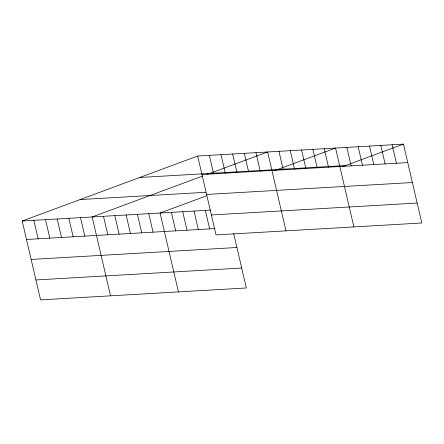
<?xml version="1.0" encoding="UTF-8"?>
<svg xmlns="http://www.w3.org/2000/svg" width="444" height="444" viewBox="0 0 444 444"><rect width="100%" height="100%" fill="white"/><g stroke="black" fill="none" stroke-linecap="round" stroke-linejoin="round"><path stroke-width="0.67" d="M233.677 233.55L246.337 287.967L40.554 299.889L22.2 221.012L197.663 156.033L403.446 144.111L421.8 222.988L216.017 234.909L197.663 156.033M202.819 175.979L92.169 216.955L110.523 295.832M207.215 174.353L267.627 151.981L285.98 230.858M206.399 195.871L160.073 213.026L178.433 291.897M274.492 170.651L335.536 148.046L353.89 226.923M342.402 166.716L403.446 144.111M139.76 177.478L345.543 165.557M201.965 174.514L407.747 162.593M80.103 199.567L205.994 192.274M206.599 194.444L412.382 182.523M22.2 221.012L210.672 210.09M211.377 214.979L417.16 203.058M26.501 239.494L214.974 228.571M31.141 259.424L236.924 247.502M35.92 279.959L241.703 268.037M392.13 144.772L396.425 163.248M380.808 145.427L385.109 163.908M369.491 146.082L373.793 164.563M358.175 146.736L362.476 165.218M346.853 147.391L351.154 165.873M324.22 148.701L328.521 167.183M312.898 149.362L317.199 167.838M301.581 150.017L305.883 168.498M290.265 150.671L294.566 169.153M278.949 151.326L283.244 169.808M255.966 152.658L260.267 171.14M244.305 153.335L248.607 171.811M232.645 154.007L236.946 172.488M220.984 154.684L225.286 173.166M209.324 155.361L213.625 173.843M205.35 210.401L209.646 228.882M194.028 211.055L198.329 229.537M182.712 211.71L187.013 230.192M171.395 212.365L175.696 230.847M148.757 213.681L153.058 232.162M137.44 214.335L141.741 232.817M126.118 214.99L130.419 233.472M114.802 215.645L119.103 234.127M103.485 216.3L107.787 234.782M80.503 217.632L84.804 236.114M68.842 218.309L73.143 236.791M57.182 218.986L61.483 237.462M45.521 219.658L49.822 238.139M33.861 220.335L38.162 238.817"/></g></svg>
